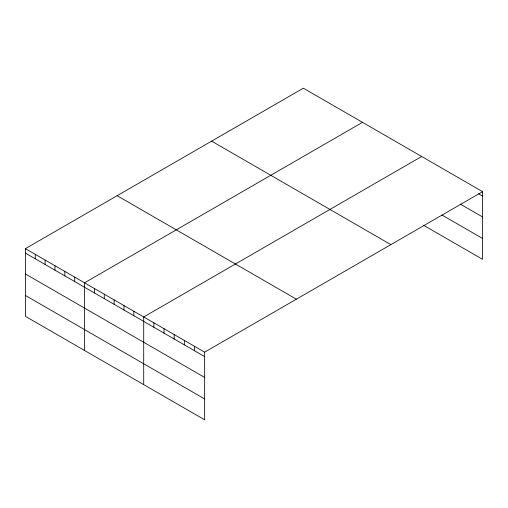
<?xml version="1.0" encoding="UTF-8"?>
<svg xmlns="http://www.w3.org/2000/svg" width="508" height="508" viewBox="0 0 508 508"><rect width="100%" height="100%" fill="white"/><g stroke="black" fill="none" stroke-linecap="round" stroke-linejoin="round"><path stroke-width="0.76" d="M25.4 248.66L204.654 352.152L204.654 419.811L25.4 316.325L25.4 248.66L303.346 88.189L482.6 191.675L482.6 259.34L423.685 225.33M362.502 122.339L84.55 282.81L84.55 350.476M421.653 156.489L143.707 316.96L143.707 384.626M204.654 352.152L482.6 191.675M478.536 193.77L482.6 196.12M460.254 204.076L482.6 216.98M441.966 215.017L482.6 238.474M211.626 141.141L390.874 244.634M117.126 195.701L296.374 299.193M25.4 253.098L204.654 356.591M25.4 273.964L204.654 377.45M25.4 295.459L204.654 398.951M194.494 346.285L194.494 350.723M184.334 340.424L184.334 344.862M174.181 334.556L174.181 338.995M164.02 328.689L164.02 333.134M153.867 322.828L153.867 327.266M133.845 311.271L133.845 315.709M123.99 305.581L123.99 310.02M114.129 299.885L114.129 304.324M104.273 294.196L104.273 298.634M94.412 288.506L94.412 292.945M74.695 277.12L74.695 281.559M64.834 271.424L64.834 275.863M54.978 265.735L54.978 270.173M45.117 260.045L45.117 264.484M35.262 254.349L35.262 258.788"/></g></svg>
